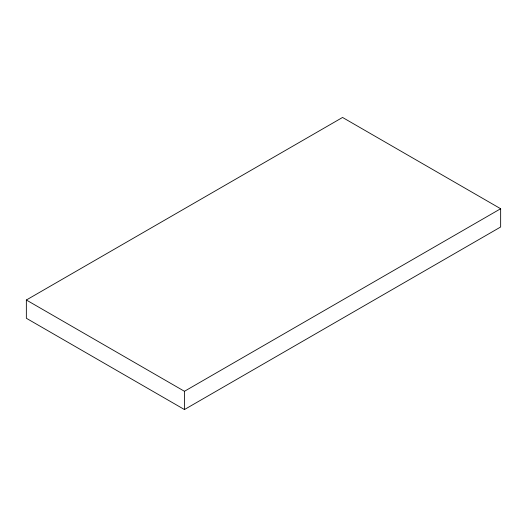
<?xml version="1.0" encoding="UTF-8"?>
<svg xmlns="http://www.w3.org/2000/svg" width="527" height="527" viewBox="0 0 527 527"><rect width="100%" height="100%" fill="white"/><g stroke="black" fill="none" stroke-linecap="round" stroke-linejoin="round"><path stroke-width="0.79" d="M26.35 300.008L342.55 117.455L500.65 208.732L500.65 226.992L184.45 409.545L26.35 318.268L26.35 300.008L184.45 391.291L500.65 208.732M184.45 391.291L184.45 409.545"/></g></svg>
